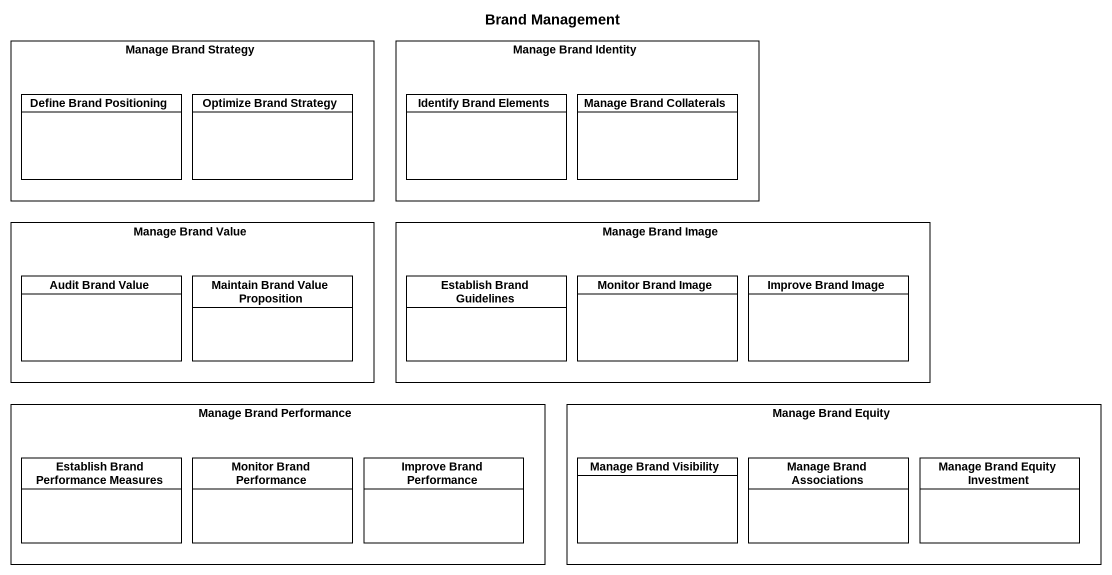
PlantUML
@startuml
title Brand Management
hide circle
hide empty members
rectangle "Manage Brand Strategy" as Manage_Brand_Strategy {
  class "Define Brand Positioning" as Define_Brand_Positioning #FFFFFF
  class "Optimize Brand Strategy" as Optimize_Brand_Strategy #FFFFFF
}
rectangle "Manage Brand Identity" as Manage_Brand_Identity {
  class "Identify Brand Elements" as Identify_Brand_Elements #FFFFFF
  class "Manage Brand Collaterals" as Manage_Brand_Collaterals #FFFFFF
}
rectangle "Manage Brand Value" as Manage_Brand_Value {
  class "Audit Brand Value" as Audit_Brand_Value #FFFFFF
  class "Maintain Brand Value Proposition" as Maintain_Brand_Value #FFFFFF
}
rectangle "Manage Brand Image" as Manage_Brand_Image {
  class "Establish Brand Guidelines" as Establish_Brand_Guidelines #FFFFFF
  class "Monitor Brand Image" as Monitor_Brand_Image #FFFFFF
  class "Improve Brand Image" as Improve_Brand_Image #FFFFFF
}
rectangle "Manage Brand Performance" as Manage_Brand_Performance {
  class "Establish Brand Performance Measures" as Establish_Brand_Performance #FFFFFF
  class "Monitor Brand Performance" as Monitor_Brand_Performance #FFFFFF
  class "Improve Brand Performance" as Improve_Brand_Performance #FFFFFF
}
rectangle "Manage Brand Equity" as Manage_Brand_Equity {
  class "Manage Brand Visibility" as Manage_Brand_Visibility #FFFFFF
  class "Manage Brand Associations" as Manage_Brand_Associations #FFFFFF
  class "Manage Brand Equity Investment" as Manage_Brand_Equity_2 #FFFFFF
}
@enduml
